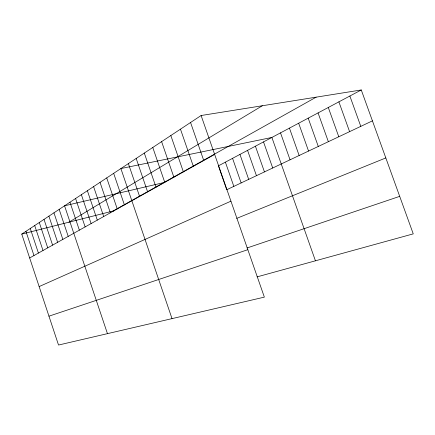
<?xml version="1.0" encoding="UTF-8"?>
<svg xmlns="http://www.w3.org/2000/svg" width="435" height="435" viewBox="0 0 435 435"><rect width="100%" height="100%" fill="white"/><g stroke="black" fill="none" stroke-linecap="round" stroke-linejoin="round"><path stroke-width="0.65" d="M201.106 115.52L264.36 297.132L58.529 345.037L21.75 234.106L201.106 115.52L361.267 89.963L413.25 233.872L257.08 276.877M68.947 222.176L262.321 105.754M112.98 211.046L316.153 97.163M29.662 257.966L214.656 154.42M218.419 165.855L361.267 89.963M372.425 120.859L226.733 189.736L218.636 166.485M39.145 286.573L230.936 201.171M236.705 218.37L385.823 157.938M247.02 247.993L399.7 196.359M48.959 316.174L247.836 249.695M21.75 234.106L114.22 210.73M164.919 182.336L64.559 205.798L107.456 333.645M349.87 96.021L360.8 126.357M338.887 101.855L349.593 131.653M328.294 107.483L338.783 136.764M318.072 112.915L328.354 141.696M308.197 118.157L318.284 146.454M298.66 123.225L308.551 151.054M289.438 128.129L299.149 155.502M280.515 132.865L290.047 159.803M315.435 260.81L271.88 137.455L120.881 168.562L172.015 318.621M263.518 141.897L272.718 167.997M255.416 146.198L264.453 171.907M247.564 150.374L256.449 175.691M239.946 154.42L248.684 179.361M232.556 158.345L241.148 182.923M225.384 162.157L233.834 186.381M190.552 122.496L203.754 160.52M180.465 129.162L193.347 166.344M170.83 135.535L183.396 171.917M161.608 141.631L173.88 177.241M152.777 147.47L164.762 182.347M144.306 153.071L156.024 187.235M136.182 158.443L147.639 191.927M128.379 163.603L139.591 196.435M113.665 173.331L124.415 204.928M106.722 177.92L117.254 208.941M100.034 182.341L110.354 212.802M93.59 186.604L103.709 216.521M87.37 190.715L97.299 220.11M81.372 194.684L91.111 223.574M75.576 198.518L85.135 226.918M69.975 202.221L79.36 230.148M59.165 209.365L68.219 236.384M53.951 212.813L62.841 239.397M48.899 216.151L57.637 242.306M44.017 219.381L52.602 245.128M39.28 222.513L47.725 247.858M34.697 225.547L43 250.5M30.249 228.484L38.416 253.067M25.937 231.338L33.973 255.552"/></g></svg>
